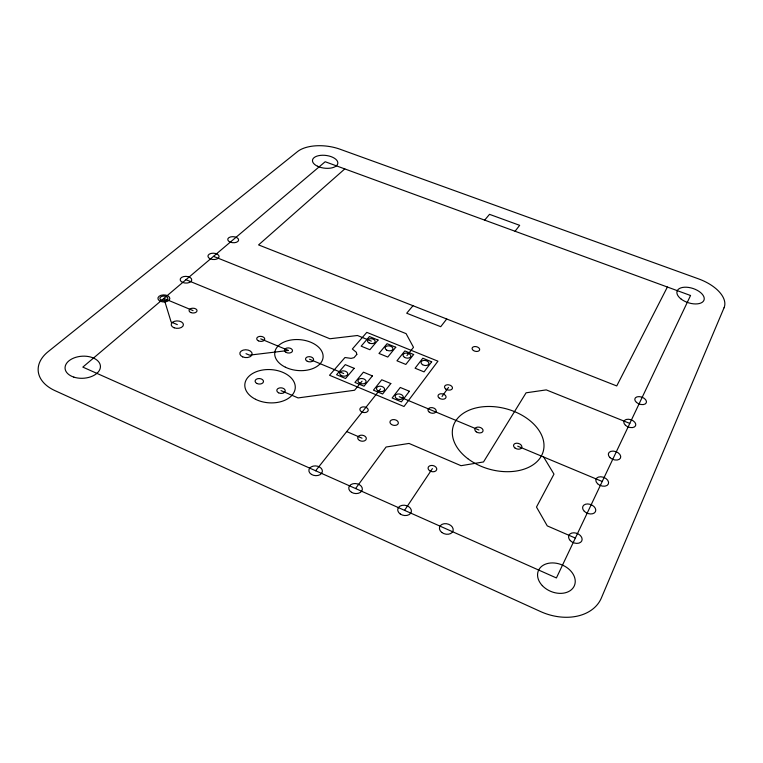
<?xml version="1.0" encoding="UTF-8"?>
<svg xmlns="http://www.w3.org/2000/svg" width="763" height="763" viewBox="0 0 763 763"><rect width="100%" height="100%" fill="white"/><g stroke="black" fill="none" stroke-linecap="round" stroke-linejoin="round"><path stroke-width="1.14" d="M667.387 287.022L616.742 385.944L258.571 244.913L344.79 168.919M404.552 510.352L432.411 468.596M442.035 396.483L448.491 387.432M355.568 488.539L386.088 447.013L409.025 443.437L461.033 465.697L483.513 461.949L526.089 392.811L546.26 389.893L629.799 423.417M446.717 319.001L440.718 326.698L406.708 313.221L412.993 305.715M515.054 231.256L519.67 225.333L489.512 214.346L484.667 220.126M315.634 470.761L380.546 388.901M406.937 355.615L413.508 347.337L406.097 333.641L213.516 256.358M362.043 381.176L354.576 390.246L298.095 397.924L281.022 390.608M371.323 341.128L357.475 335.501L329.874 338.762L185.962 279.706M193.058 310.598L163.883 298.419L171.122 321.996L177.321 324.618M260.736 338.867L288.49 350.455L249.501 355.148L246.001 353.67M309.559 359.259L343.703 373.517M399.221 396.703L478.935 429.998M517.705 446.183L602.217 481.482M346.707 431.581L362.015 438.191M575.35 538.068L547.262 525.888L536.484 507.052L553.976 474.128L543.628 457.008M724.058 307.766L601.378 597.973A48.746 35.995 22.3 0 1 540.471 611.516L55.022 390.666A44.292 27.64 -3.5 0 1 48.136 351.667L297.503 151.608A31.884 16.033 7 0 1 339.974 149.205L698.46 278.838A35.489 18.77 18 0 1 724.058 307.766M690.544 295.5L556.408 577.953L82.824 367.108L325.181 161.737L690.544 295.5M356.817 354.404L354.032 357.656L351.104 358.381L344.971 357.513L329.549 375.262L403.989 406.498L437.943 361.176L366.793 332.372L352.344 349.015L356.34 352.296L356.817 354.404M409.397 391.257L401.386 401.853L392.153 397.99L400.26 387.461L409.397 391.257M431.667 361.805L424.056 371.877L415.091 368.214L422.807 358.209L431.667 361.805M390.818 383.541L382.606 393.994L373.46 390.16L381.767 379.783L390.818 383.541M413.641 354.499L405.83 364.428L396.96 360.794L404.857 350.932L413.641 354.499M372.401 375.901L363.999 386.202L354.938 382.416L363.436 372.172L372.401 375.901M395.768 347.241L387.776 357.046L378.982 353.45L387.06 343.712L395.768 347.241M354.166 368.319L345.572 378.486L336.588 374.728L345.277 364.638L354.166 368.319M378.057 340.06L369.883 349.721L361.166 346.164L369.426 336.559L378.057 340.06M400.27 514.004A6.915 5.103 11.5 0 0 411.333 511.763A6.915 5.103 11.5 0 0 402.053 505.354A6.915 5.103 11.5 0 0 400.27 514.004M441.777 532.431A7.001 5.198 14.5 0 0 453.088 530.733A7.001 5.198 14.5 0 0 444.066 523.733A7.001 5.198 14.5 0 0 441.777 532.431M351.514 492.307A6.838 4.979 8.2 0 0 362.32 489.579A6.838 4.979 8.2 0 0 352.849 483.79A6.838 4.979 8.2 0 0 351.514 492.307M311.457 474.414A6.781 4.864 5.8 0 0 322.329 471.792A6.781 4.864 5.8 0 0 313.107 466.136A6.781 4.864 5.8 0 0 311.457 474.414M286.163 352.439A4.034 2.556 5 0 0 292.496 350.904A4.034 2.556 5 0 0 286.793 348.052A4.034 2.556 5 0 0 286.163 352.439M307.279 361.271A4.053 2.594 5.8 0 0 313.583 359.707A4.053 2.594 5.8 0 0 307.813 356.817A4.053 2.594 5.8 0 0 307.279 361.271M369.034 342.921A3.91 2.442 8.4 0 0 375.186 341.738A3.91 2.442 8.4 0 0 369.74 338.753A3.91 2.442 8.4 0 0 369.034 342.921M386.583 350.026A3.929 2.461 9.2 0 0 392.897 349.13A3.929 2.461 9.2 0 0 387.68 345.887A3.929 2.461 9.2 0 0 386.583 350.026M404.495 357.322A3.939 2.489 10 0 0 410.799 356.407A3.939 2.489 10 0 0 405.515 353.135A3.939 2.489 10 0 0 404.495 357.322M422.568 364.685A3.958 2.508 10.8 0 0 428.863 363.751A3.958 2.508 10.8 0 0 423.513 360.441A3.958 2.508 10.8 0 0 422.568 364.685M341.261 375.463A4.073 2.642 7.3 0 0 347.728 374.156A4.073 2.642 7.3 0 0 342.129 370.961A4.073 2.642 7.3 0 0 341.261 375.463M359.631 383.15A4.092 2.67 8.1 0 0 366.078 381.815A4.092 2.67 8.1 0 0 360.403 378.591A4.092 2.67 8.1 0 0 359.631 383.15M377.933 390.77A4.111 2.699 9 0 0 384.562 389.731A4.111 2.699 9 0 0 379.125 386.24A4.111 2.699 9 0 0 377.933 390.77M396.646 398.591A4.13 2.728 9.9 0 0 403.255 397.533A4.13 2.728 9.9 0 0 397.752 394.004A4.13 2.728 9.9 0 0 396.646 398.591M467.776 458.649A46.734 31.34 15.1 0 0 543.094 451.877A46.734 31.34 15.1 0 0 483.58 406.708A46.734 31.34 15.1 0 0 467.776 458.649M476.274 431.848A4.216 2.823 14 0 0 483.027 431.038A4.216 2.823 14 0 0 477.504 427.118A4.216 2.823 14 0 0 476.274 431.848M514.882 447.929A4.273 2.871 16.1 0 0 521.787 447.442A4.273 2.871 16.1 0 0 516.437 443.208A4.273 2.871 16.1 0 0 514.882 447.929M285.391 367.203A24.273 15.46 5.4 0 0 323.064 357.523A24.273 15.46 5.4 0 0 288.29 340.575A24.273 15.46 5.4 0 0 285.391 367.203M190.779 312.544A3.996 2.403 1.6 0 0 197.026 310.875A3.996 2.403 1.6 0 0 191.351 308.405A3.996 2.403 1.6 0 0 190.779 312.544M258.361 340.813A4.025 2.518 3.9 0 0 264.732 339.316A4.025 2.518 3.9 0 0 259.115 336.502A4.025 2.518 3.9 0 0 258.361 340.813M161.785 300.412A3.987 2.356 0.7 0 0 167.86 298.533A3.987 2.356 0.7 0 0 161.994 296.33A3.987 2.356 0.7 0 0 161.785 300.412M429.35 412.22A4.158 2.766 11.6 0 0 436.121 411.457A4.158 2.766 11.6 0 0 430.799 407.633A4.158 2.766 11.6 0 0 429.35 412.22M597.543 483.713A6.629 4.416 20.5 0 0 608.34 484.038A6.629 4.416 20.5 0 0 600.786 476.761A6.629 4.416 20.5 0 0 597.543 483.713M160.735 301.414A5.97 3.538 0.7 0 0 169.844 298.591A5.97 3.538 0.7 0 0 161.041 295.3A5.97 3.538 0.7 0 0 160.735 301.414M210.397 258.895A5.589 3.176 3 0 0 219.086 256.778A5.589 3.176 3 0 0 211.055 253.43A5.589 3.176 3 0 0 210.397 258.895M255.538 399.297A25.284 16.643 3.9 0 0 295.186 388.653A25.284 16.643 3.9 0 0 259.391 370.704A25.284 16.643 3.9 0 0 255.538 399.297M278.581 392.792A4.216 2.794 4.4 0 0 285.219 391.066A4.216 2.794 4.4 0 0 279.277 387.995A4.216 2.794 4.4 0 0 278.581 392.792M256.807 383.436A4.206 2.756 3.4 0 0 263.473 381.748A4.206 2.756 3.4 0 0 257.608 378.715A4.206 2.756 3.4 0 0 256.807 383.436M361.567 411.82A4.216 2.833 8.3 0 0 368.205 410.36A4.216 2.833 8.3 0 0 362.358 406.975A4.216 2.833 8.3 0 0 361.567 411.82M391.495 424.505A4.244 2.88 9.9 0 0 398.305 423.351A4.244 2.88 9.9 0 0 392.649 419.65A4.244 2.88 9.9 0 0 391.495 424.505M473.432 350.522A3.872 2.384 12.6 0 0 479.631 349.931A3.872 2.384 12.6 0 0 474.576 346.555A3.872 2.384 12.6 0 0 473.432 350.522M445.859 389.12A4.053 2.623 12 0 0 452.411 388.424A4.053 2.623 12 0 0 447.194 384.771A4.053 2.623 12 0 0 445.859 389.12M439.364 398.21A4.092 2.68 11.9 0 0 446.002 397.494A4.092 2.68 11.9 0 0 440.737 393.765A4.092 2.68 11.9 0 0 439.364 398.21M242.672 356.874A6.161 3.91 3.1 0 0 252.143 354.061A6.161 3.91 3.1 0 0 243.168 350.112A6.161 3.91 3.1 0 0 242.672 356.874M174.145 327.794A6.114 3.729 0.8 0 0 183.425 324.761A6.114 3.729 0.8 0 0 174.374 321.337A6.114 3.729 0.8 0 0 174.145 327.794M610.019 457.647A6.447 4.177 20.1 0 0 620.5 458.01A6.447 4.177 20.1 0 0 613.08 451.086A6.447 4.177 20.1 0 0 610.019 457.647M429.512 470.637A4.416 3.109 12.4 0 0 436.684 469.703A4.416 3.109 12.4 0 0 431.047 465.468A4.416 3.109 12.4 0 0 429.512 470.637M359.459 440.442A4.34 3.004 8.3 0 0 366.307 438.859A4.34 3.004 8.3 0 0 360.289 435.301A4.34 3.004 8.3 0 0 359.459 440.442M230.207 242.109A5.446 3.033 3.8 0 0 238.609 240.126A5.446 3.033 3.8 0 0 230.722 236.883A5.446 3.033 3.8 0 0 230.207 242.109M182.634 282.415A5.799 3.376 1.8 0 0 191.732 280.135A5.799 3.376 1.8 0 0 183.501 276.616A5.799 3.376 1.8 0 0 182.634 282.415M625.488 425.334A6.218 3.882 19.6 0 0 635.569 425.735A6.218 3.882 19.6 0 0 628.34 419.23A6.218 3.882 19.6 0 0 625.488 425.334M636.466 402.406A6.056 3.672 19.3 0 0 646.271 402.826A6.056 3.672 19.3 0 0 639.165 396.617A6.056 3.672 19.3 0 0 636.466 402.406M584.324 511.315A6.819 4.683 20.9 0 0 595.464 511.611A6.819 4.683 20.9 0 0 587.758 503.952A6.819 4.683 20.9 0 0 584.324 511.315M570.295 540.614A7.029 4.979 21.5 0 0 581.807 540.862A7.029 4.979 21.5 0 0 573.948 532.793A7.029 4.979 21.5 0 0 570.295 540.614M73.849 377.122A17.711 11.044 -3.5 0 0 100.439 366.612A17.711 11.044 -3.5 0 0 73.963 357.961A17.711 11.044 -3.5 0 0 73.849 377.122M317.446 166.21A12.752 6.409 7 0 0 337.732 163.778A12.752 6.409 7 0 0 320.307 155.394A12.752 6.409 7 0 0 317.446 166.21M681.187 299.115A14.192 7.506 18 0 0 703.887 300.384A14.192 7.506 18 0 0 686.586 287.231A14.192 7.506 18 0 0 681.187 299.115M542.312 585.622A19.495 14.383 22.3 0 0 574.281 585.908A19.495 14.383 22.3 0 0 552.622 562.922A19.495 14.383 22.3 0 0 542.312 585.622"/></g></svg>
